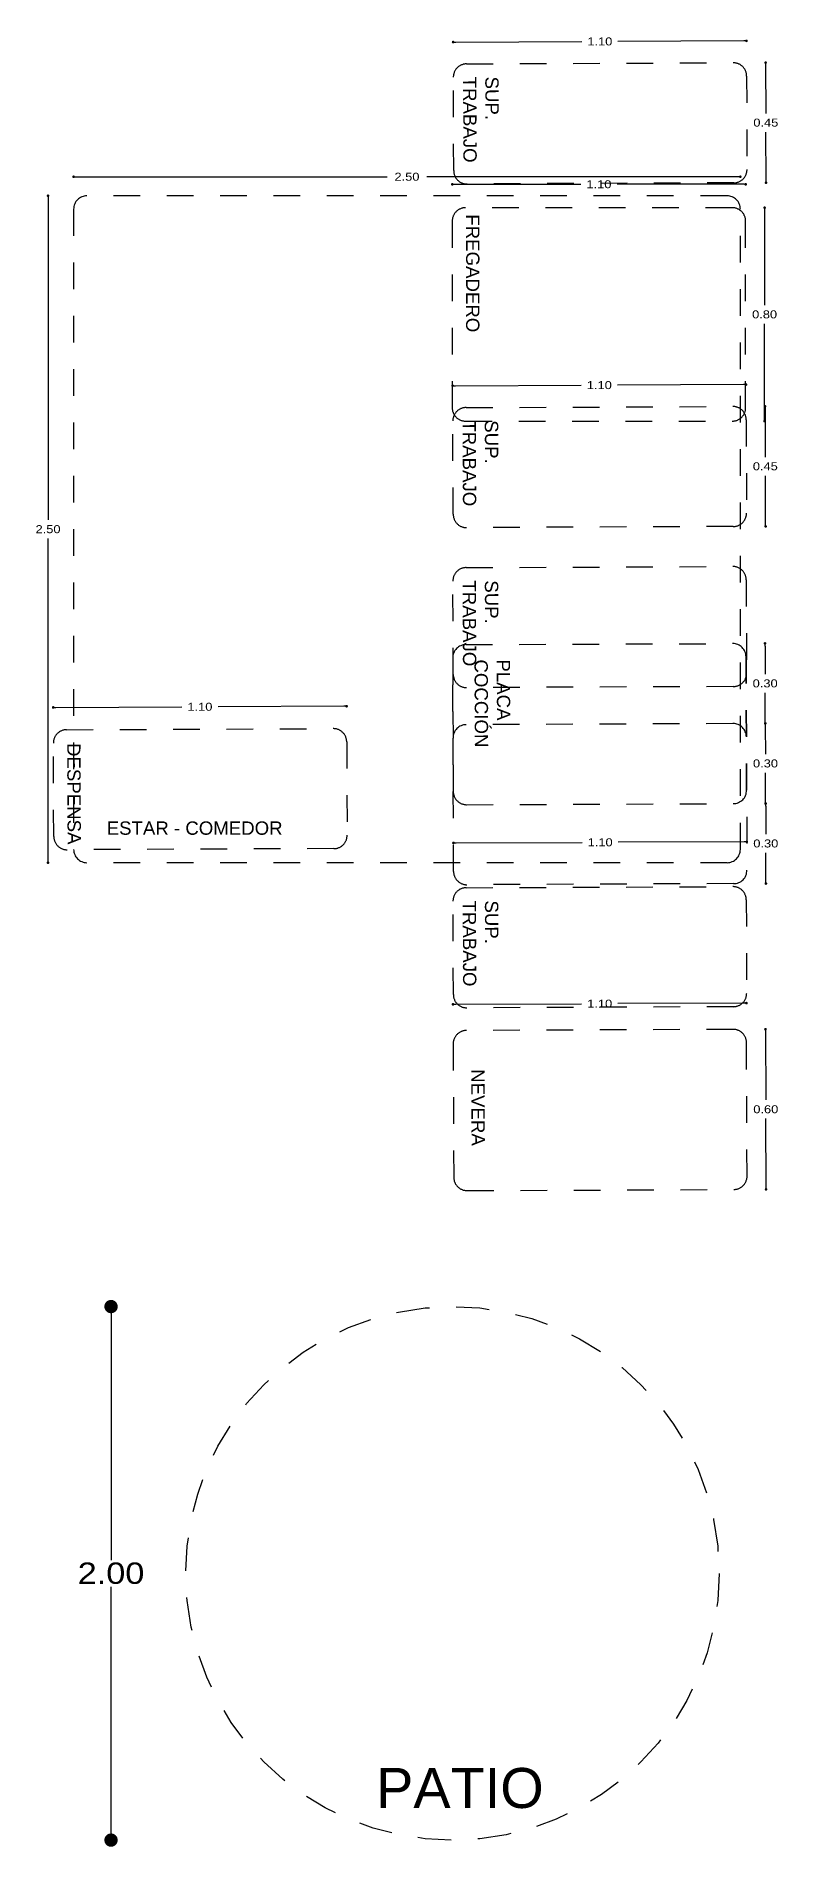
# Model space of a CAD drawing. Header units: metres. Extents: x -92 to 671, y -42 to 91.
# Drawn here: x 48.06 to 50.84, y 24.89 to 31.68 of the extents above; entities that cross this region are included whole.
import ezdxf

# ---------------------------------------------------------------- set-up
doc = ezdxf.new("R2010")
doc.units = ezdxf.units.M
for name, pattern in [('_CONTINUOUS', [2, 1, 1]), ('ACAD_ISO02W100', [15, 12, -3]), ('CONTINUA', [0]), ('RAYITAS2', [0.1875, 0.125, -0.0625])]:
    doc.linetypes.add(name, pattern=pattern)
doc.layers.add('05Habitabilidad', color=4, linetype='RAYITAS2')
doc.styles.add('FUTURA', font='', dxfattribs={"width": 1.2})
doc.styles.get("Standard").update_dxf_attribs({"font": 'arial.ttf'})
doc.styles.get('FUTURA').set_extended_font_data('Futura Bk BT')
doc.dimstyles.new('20', dxfattribs={"dimscale": 0, "dimtxt": 0.03, "dimasz": 0.01, "dimexe": 0.2, "dimexo": 0.2, "dimgap": 0.02, "dimtad": 0, "dimtih": 1, "dimtoh": 1, "dimzin": 0, "dimdsep": 46, "dimtxsty": 'FUTURA', "dimblk": 'DOT', "dimcen": 0.1, "dimse1": 1, "dimse2": 1, "dimazin": 0, "dimtfac": 1, "dimtmove": 2, "dimatfit": 2, "dimldrblk": 'DOT', "dimfxl": 1, "dimtolj": 1, "dimarcsym": 0})
doc.dimstyles.new('30', dxfattribs={"dimscale": 0, "dimtxt": 0.07, "dimasz": 0.05, "dimexe": 0.2, "dimexo": 0.2, "dimgap": 0.01, "dimtad": 0, "dimtih": 1, "dimtoh": 1, "dimzin": 0, "dimdsep": 46, "dimtxsty": 'FUTURA', "dimblk": 'DOT', "dimcen": 0.1, "dimse1": 1, "dimse2": 1, "dimazin": 0, "dimtfac": 1, "dimtmove": 2, "dimatfit": 2, "dimldrblk": 'DOT', "dimfxl": 1, "dimtolj": 1, "dimarcsym": 0})

# ---------------------------------------------------------------- blocks, each defined once
blk = doc.blocks.new('HABITABILIDAD - PLACA 30')
at = {"layer": '05Habitabilidad', "color": 220, "ltscale": 0.5}
for p, q in [((3217611.2944, 1936621.3957), (3217610.7944, 1936621.3957)), ((3217610.7944, 1936621.3957), (3217611.5944, 1936621.3957)), ((3217610.7444, 1936620.3457), (3217610.7444, 1936621.3457)), ((3217611.0444, 1936621.3457), (3217611.0444, 1936620.3457)), ((3217611.3444, 1936620.3457), (3217611.3444, 1936621.3457)), ((3217611.6444, 1936621.3457), (3217611.6444, 1936620.3457)), ((3217610.7944, 1936620.2957), (3217611.2944, 1936620.2957)), ((3217611.5944, 1936620.2957), (3217610.7944, 1936620.2957))]:
    blk.add_line(p, q, dxfattribs=at)
for centre, start, end in [((3217610.7944, 1936621.3457), 90, 180), ((3217611.0944, 1936621.3457), 90, 180), ((3217611.2944, 1936621.3457), 0, 90), ((3217611.5944, 1936621.3457), 0, 90), ((3217610.7944, 1936620.3457), 180, 270), ((3217611.0944, 1936620.3457), 180, 270), ((3217611.2944, 1936620.3457), 270, 0), ((3217611.5944, 1936620.3457), 270, 0)]:
    blk.add_arc(centre, 0.05, start, end, dxfattribs=at)
at = {"layer": '05Habitabilidad', "linetype": 'ACAD_ISO02W100', "ltscale": 0.1, "insert": (3217610.8001, 1936620.5107), "char_height": 0.05, "attachment_point": 1}
blk.add_mtext_dynamic_manual_height_columns('PLACA \\PCOCCIÓN', width=0.878158, gutter_width=12.5, heights=[0], dxfattribs=at)
blk = doc.blocks.new('*U19')
at = {"layer": '05Habitabilidad', "color": 30, "ltscale": 0.5}
blk.add_lwpolyline([(3217613.6705, 1936621.3457), (3217613.6705, 1936620.3457, 0.414214), (3217613.7205, 1936620.2957), (3217614.2205, 1936620.2957, 0.414214), (3217614.2705, 1936620.3457), (3217614.2705, 1936621.3457, 0.414214), (3217614.2205, 1936621.3957), (3217613.7205, 1936621.3957, 0.414214)], format="xyb", close=True, dxfattribs=at)
at = {"layer": '05Habitabilidad', "insert": (3217613.8157, 1936620.413), "char_height": 0.05, "attachment_point": 1}
blk.add_mtext_dynamic_manual_height_columns('NEVERA', width=0.878158, gutter_width=12.5, heights=[0], dxfattribs=at)
blk = doc.blocks.new('HABITABILIDAD - SUPERFICIE DE TRABAJO')
at = {"layer": '05Habitabilidad', "color": 170, "ltscale": 0.5}
blk.add_lwpolyline([(3217614.9705, 1936620.2957), (3217614.6205, 1936620.2957, -0.414214), (3217614.5705, 1936620.3457), (3217614.5705, 1936621.3457, -0.414214), (3217614.6205, 1936621.3957), (3217614.9705, 1936621.3957, -0.414214), (3217615.0205, 1936621.3457), (3217615.0205, 1936620.3457, -0.414214)], format="xyb", close=True, dxfattribs=at)
at = {"layer": '05Habitabilidad', "linetype": 'ACAD_ISO02W100', "ltscale": 0.1, "insert": (3217614.6185, 1936620.4656), "char_height": 0.05, "attachment_point": 1}
blk.add_mtext_dynamic_manual_height_columns('SUP. \\PTRABAJO', width=0.878158, gutter_width=12.5, heights=[0], dxfattribs=at)
blk = doc.blocks.new('HABITABILIDAD - DESPENSA')
at = {"layer": '05Habitabilidad', "color": 12, "ltscale": 0.5}
blk.add_lwpolyline([(3217615.7205, 1936620.2957), (3217615.3705, 1936620.2957, -0.414214), (3217615.3205, 1936620.3457), (3217615.3205, 1936621.3457, -0.414214), (3217615.3705, 1936621.3957), (3217615.7205, 1936621.3957, -0.414214), (3217615.7705, 1936621.3457), (3217615.7705, 1936620.3457, -0.414214)], format="xyb", close=True, dxfattribs=at)
at = {"layer": '05Habitabilidad', "linetype": 'ACAD_ISO02W100', "ltscale": 0.1, "insert": (3217615.3705, 1936620.3974), "char_height": 0.05, "attachment_point": 1}
blk.add_mtext_dynamic_manual_height_columns('DESPENSA', width=0.878158, gutter_width=12.5, heights=[0], dxfattribs=at)
blk = doc.blocks.new('HABITABILIDAD - FREGADERO')
at = {"layer": '05Habitabilidad', "color": 82, "ltscale": 0.5}
blk.add_lwpolyline([(3217616.1205, 1936620.2957), (3217616.8205, 1936620.2957, 0.414214), (3217616.8705, 1936620.3457), (3217616.8705, 1936621.3457, 0.414214), (3217616.8205, 1936621.3957), (3217616.1205, 1936621.3957, 0.414214), (3217616.0705, 1936621.3457), (3217616.0705, 1936620.3457, 0.414214)], format="xyb", close=True, dxfattribs=at)
at = {"layer": '05Habitabilidad', "insert": (3217616.0951, 1936620.3975), "char_height": 0.05, "attachment_point": 1}
blk.add_mtext_dynamic_manual_height_columns('FREGADERO', width=0.878158, gutter_width=12.5, heights=[0], dxfattribs=at)
blk = doc.blocks.new('HABITABILIDAD - ESTAR-COMEDOR')
at = {"layer": '05Habitabilidad', "color": 202, "ltscale": 0.5}
for p, q in [((3217613.0209, 1936613.2813), (3217610.6209, 1936613.2813)), ((3217610.5709, 1936613.2313), (3217610.5709, 1936610.8313)), ((3217613.0709, 1936610.8313), (3217613.0709, 1936613.2313)), ((3217613.0209, 1936610.7813), (3217610.6209, 1936610.7813))]:
    blk.add_line(p, q, dxfattribs=at)
for centre, start, end in [((3217610.6209, 1936613.2313), 90, 180), ((3217613.0209, 1936613.2313), 0, 90), ((3217610.6209, 1936610.8313), 180, 270), ((3217613.0209, 1936610.8313), 270, 0)]:
    blk.add_arc(centre, 0.05, start, end, dxfattribs=at)
at = {"layer": '05Habitabilidad', "insert": (3217610.6948, 1936610.9359), "char_height": 0.05, "attachment_point": 1}
blk.add_mtext_dynamic_manual_height_columns('ESTAR - COMEDOR', width=0.878158, gutter_width=12.5, heights=[0], dxfattribs=at)
blk = doc.blocks.new('_DOT')
at = {"color": 0, "linetype": 'ByBlock'}
blk.add_line((-0.5, 0), (-1, 0), dxfattribs=at)
at = {"color": 0, "linetype": 'ByBlock', "const_width": 0.5}
blk.add_lwpolyline([(-0.25, 0, 1), (0.25, 0, 1)], format="xyb", close=True, dxfattribs=at)
blk = doc.blocks.new('*D184')
at = {"layer": '05Habitabilidad', "color": 0, "linetype": 'CONTINUA', "lineweight": -2, "transparency": 16777216}
for p, q in [((50.7937, 29.0952), (50.7941, 28.9902)), ((50.7949, 28.8152), (50.7944, 28.9202))]:
    blk.add_line(p, q, dxfattribs=at)
at = {"layer": 'DEFPOINTS', "color": 0, "linetype": 'CONTINUA', "transparency": 16777216}
for p in [(50.6023, 29.1044), (50.6035, 28.8044), (50.7949, 28.8052)]:
    blk.add_point(p, dxfattribs=at)
at = {"layer": '05Habitabilidad', "color": 0, "linetype": 'CONTINUA', "lineweight": -2, "transparency": 16777216, "xscale": 0.01, "yscale": 0.01, "zscale": 0.01}
for p, rotation in [((50.7937, 29.1052), 90.23642917421765), ((50.7949, 28.8052), 270.2364291742177)]:
    blk.add_blockref('_DOT', p, dxfattribs=dict(at, rotation=rotation))
at = {"layer": '05Habitabilidad', "color": 0, "linetype": 'CONTINUA', "transparency": 16777216, "insert": (50.7943, 28.9552), "char_height": 0.03, "attachment_point": 5, "style": 'FUTURA'}
blk.add_mtext('\\A1;0.30', dxfattribs=at)
blk = doc.blocks.new('*D185')
at = {"layer": '05Habitabilidad', "color": 0, "linetype": 'CONTINUA', "lineweight": -2, "transparency": 16777216}
for p, q in [((50.7925, 29.3952), (50.7929, 29.2902)), ((50.7936, 29.1152), (50.7932, 29.2202))]:
    blk.add_line(p, q, dxfattribs=at)
at = {"layer": 'DEFPOINTS', "color": 0, "linetype": 'CONTINUA', "transparency": 16777216}
for p in [(50.56, 29.4042), (50.7924, 29.4052), (50.5612, 29.1042)]:
    blk.add_point(p, dxfattribs=at)
at = {"layer": '05Habitabilidad', "color": 0, "linetype": 'CONTINUA', "lineweight": -2, "transparency": 16777216, "xscale": 0.01, "yscale": 0.01, "zscale": 0.01}
for p, rotation in [((50.7924, 29.4052), 90.23642917421765), ((50.7937, 29.1052), 270.2364291742177)]:
    blk.add_blockref('_DOT', p, dxfattribs=dict(at, rotation=rotation))
at = {"layer": '05Habitabilidad', "color": 0, "linetype": 'CONTINUA', "transparency": 16777216, "insert": (50.7931, 29.2552), "char_height": 0.03, "attachment_point": 5, "style": 'FUTURA'}
blk.add_mtext('\\A1;0.30', dxfattribs=at)
blk = doc.blocks.new('*D186')
at = {"layer": '05Habitabilidad', "color": 0, "linetype": 'CONTINUA', "lineweight": -2, "transparency": 16777216}
for p, q in [((50.795, 28.7952), (50.7954, 28.6902)), ((50.7961, 28.5152), (50.7957, 28.6202))]:
    blk.add_line(p, q, dxfattribs=at)
at = {"layer": 'DEFPOINTS', "color": 0, "linetype": 'CONTINUA', "transparency": 16777216}
for p in [(50.6035, 28.8044), (50.6047, 28.5044), (50.7961, 28.5052)]:
    blk.add_point(p, dxfattribs=at)
at = {"layer": '05Habitabilidad', "color": 0, "linetype": 'CONTINUA', "lineweight": -2, "transparency": 16777216, "xscale": 0.01, "yscale": 0.01, "zscale": 0.01}
for p, rotation in [((50.7949, 28.8052), 90.23642917421765), ((50.7961, 28.5052), 270.2364291742177)]:
    blk.add_blockref('_DOT', p, dxfattribs=dict(at, rotation=rotation))
at = {"layer": '05Habitabilidad', "color": 0, "linetype": 'CONTINUA', "transparency": 16777216, "insert": (50.7955, 28.6552), "char_height": 0.03, "attachment_point": 5, "style": 'FUTURA'}
blk.add_mtext('\\A1;0.30', dxfattribs=at)
blk = doc.blocks.new('*D187')
at = {"layer": '05Habitabilidad', "color": 0, "linetype": 'CONTINUA', "lineweight": -2, "transparency": 16777216}
for p, q in [((49.6343, 28.6573), (50.1063, 28.6593)), ((50.7143, 28.6618), (50.2423, 28.6598))]:
    blk.add_line(p, q, dxfattribs=at)
at = {"layer": 'DEFPOINTS', "color": 0, "linetype": 'CONTINUA', "transparency": 16777216}
for p in [(49.6243, 28.6573), (49.6243, 28.6573), (50.7243, 28.6618)]:
    blk.add_point(p, dxfattribs=at)
at = {"layer": '05Habitabilidad', "color": 0, "linetype": 'CONTINUA', "lineweight": -2, "transparency": 16777216, "xscale": 0.01, "yscale": 0.01, "zscale": 0.01}
for p, rotation in [((49.6243, 28.6573), 180.2364291742178), ((50.7243, 28.6618), 0.2364291742178715)]:
    blk.add_blockref('_DOT', p, dxfattribs=dict(at, rotation=rotation))
at = {"layer": '05Habitabilidad', "color": 0, "linetype": 'CONTINUA', "transparency": 16777216, "insert": (50.1743, 28.6595), "char_height": 0.03, "attachment_point": 5, "style": 'FUTURA'}
blk.add_mtext('\\A1;1.10', dxfattribs=at)
blk = doc.blocks.new('*D188')
at = {"layer": '05Habitabilidad', "color": 0, "linetype": 'CONTINUA', "lineweight": -2, "transparency": 16777216}
for p, q in [((50.7943, 27.9488), (50.7954, 27.6938)), ((50.7967, 27.3688), (50.7956, 27.6238))]:
    blk.add_line(p, q, dxfattribs=at)
at = {"layer": 'DEFPOINTS', "color": 0, "linetype": 'CONTINUA', "transparency": 16777216}
for p in [(50.6008, 27.958), (50.6032, 27.358), (50.7967, 27.3588)]:
    blk.add_point(p, dxfattribs=at)
at = {"layer": '05Habitabilidad', "color": 0, "linetype": 'CONTINUA', "lineweight": -2, "transparency": 16777216, "xscale": 0.01, "yscale": 0.01, "zscale": 0.01}
for p, rotation in [((50.7943, 27.9588), 90.23642914995959), ((50.7967, 27.3588), 270.2364291499596)]:
    blk.add_blockref('_DOT', p, dxfattribs=dict(at, rotation=rotation))
at = {"layer": '05Habitabilidad', "color": 0, "linetype": 'CONTINUA', "transparency": 16777216, "insert": (50.7955, 27.6588), "char_height": 0.03, "attachment_point": 5, "style": 'FUTURA'}
blk.add_mtext('\\A1;0.60', dxfattribs=at)
blk = doc.blocks.new('*D189')
at = {"layer": '05Habitabilidad', "color": 0, "linetype": '_CONTINUOUS', "lineweight": -2, "transparency": 16777216}
for p, q in [((49.6327, 28.0524), (50.1047, 28.0544)), ((50.7127, 28.0569), (50.2407, 28.0549))]:
    blk.add_line(p, q, dxfattribs=at)
at = {"layer": 'DEFPOINTS', "color": 0, "linetype": '_CONTINUOUS', "transparency": 16777216}
for p in [(50.7227, 28.0569), (49.6235, 27.8516), (50.7235, 27.8561)]:
    blk.add_point(p, dxfattribs=at)
at = {"layer": '05Habitabilidad', "color": 0, "linetype": '_CONTINUOUS', "lineweight": -2, "transparency": 16777216, "xscale": 0.01, "yscale": 0.01, "zscale": 0.01}
for p, rotation in [((49.6227, 28.0524), 180.2364291499596), ((50.7227, 28.0569), 0.2364291499596035)]:
    blk.add_blockref('_DOT', p, dxfattribs=dict(at, rotation=rotation))
at = {"layer": '05Habitabilidad', "color": 0, "linetype": '_CONTINUOUS', "transparency": 16777216, "insert": (50.1727, 28.0547), "char_height": 0.03, "attachment_point": 5, "style": 'FUTURA'}
blk.add_mtext('\\A1;1.10', dxfattribs=at)
blk = doc.blocks.new('*D190')
at = {"layer": '05Habitabilidad', "color": 0, "linetype": '_CONTINUOUS', "lineweight": -2, "transparency": 16777216}
for p, q in [((50.7928, 30.284), (50.7936, 30.104)), ((50.7946, 29.854), (50.7939, 30.034))]:
    blk.add_line(p, q, dxfattribs=at)
at = {"layer": 'DEFPOINTS', "color": 0, "linetype": '_CONTINUOUS', "transparency": 16777216}
for p in [(50.6023, 30.2932), (50.6042, 29.8432), (50.7947, 29.844)]:
    blk.add_point(p, dxfattribs=at)
at = {"layer": '05Habitabilidad', "color": 0, "linetype": '_CONTINUOUS', "lineweight": -2, "transparency": 16777216, "xscale": 0.01, "yscale": 0.01, "zscale": 0.01}
for p, rotation in [((50.7928, 30.294), 90.23642914995982), ((50.7947, 29.844), 270.2364291499599)]:
    blk.add_blockref('_DOT', p, dxfattribs=dict(at, rotation=rotation))
at = {"layer": '05Habitabilidad', "color": 0, "linetype": '_CONTINUOUS', "transparency": 16777216, "insert": (50.7937, 30.069), "char_height": 0.03, "attachment_point": 5, "style": 'FUTURA'}
blk.add_mtext('\\A1;0.45', dxfattribs=at)
blk = doc.blocks.new('*D191')
at = {"layer": '05Habitabilidad', "color": 0, "linetype": '_CONTINUOUS', "lineweight": -2, "transparency": 16777216}
for p, q in [((49.6313, 30.3712), (50.1033, 30.3731)), ((50.7113, 30.3756), (50.2393, 30.3737))]:
    blk.add_line(p, q, dxfattribs=at)
at = {"layer": 'DEFPOINTS', "color": 0, "linetype": '_CONTINUOUS', "transparency": 16777216}
for p in [(49.6213, 30.3711), (50.7223, 30.1367), (49.6223, 30.1322)]:
    blk.add_point(p, dxfattribs=at)
at = {"layer": '05Habitabilidad', "color": 0, "linetype": '_CONTINUOUS', "lineweight": -2, "transparency": 16777216, "xscale": 0.01, "yscale": 0.01, "zscale": 0.01}
for p, rotation in [((49.6213, 30.3711), 180.2364291499596), ((50.7213, 30.3757), 0.2364291499595961)]:
    blk.add_blockref('_DOT', p, dxfattribs=dict(at, rotation=rotation))
at = {"layer": '05Habitabilidad', "color": 0, "linetype": '_CONTINUOUS', "transparency": 16777216, "insert": (50.1713, 30.3734), "char_height": 0.03, "attachment_point": 5, "style": 'FUTURA'}
blk.add_mtext('\\A1;1.10', dxfattribs=at)
blk = doc.blocks.new('*D192')
at = {"layer": '05Habitabilidad', "color": 0, "linetype": '_CONTINUOUS', "lineweight": -2, "transparency": 16777216}
for p, q in [((48.1335, 29.1654), (48.6055, 29.1674)), ((49.2135, 29.1699), (48.7415, 29.1679))]:
    blk.add_line(p, q, dxfattribs=at)
at = {"layer": 'DEFPOINTS', "color": 0, "linetype": '_CONTINUOUS', "transparency": 16777216}
for p in [(48.1235, 29.1654), (48.1243, 28.9718), (49.2243, 28.9763)]:
    blk.add_point(p, dxfattribs=at)
at = {"layer": '05Habitabilidad', "color": 0, "linetype": '_CONTINUOUS', "lineweight": -2, "transparency": 16777216, "xscale": 0.01, "yscale": 0.01, "zscale": 0.01}
for p, rotation in [((48.1235, 29.1654), 180.2364291636485), ((49.2235, 29.1699), 0.2364291636484861)]:
    blk.add_blockref('_DOT', p, dxfattribs=dict(at, rotation=rotation))
at = {"layer": '05Habitabilidad', "color": 0, "linetype": '_CONTINUOUS', "transparency": 16777216, "insert": (48.6735, 29.1676), "char_height": 0.03, "attachment_point": 5, "style": 'FUTURA'}
blk.add_mtext('\\A1;1.10', dxfattribs=at)
blk = doc.blocks.new('*D193')
at = {"layer": '05Habitabilidad', "color": 0, "linetype": '_CONTINUOUS', "lineweight": -2, "transparency": 16777216}
for p, q in [((50.791, 31.0285), (50.791, 30.6735)), ((50.791, 30.2485), (50.791, 30.6035))]:
    blk.add_line(p, q, dxfattribs=at)
at = {"layer": 'DEFPOINTS', "color": 0, "linetype": '_CONTINUOUS', "transparency": 16777216}
for p in [(50.6006, 31.0385), (50.6006, 30.2385), (50.791, 30.2385)]:
    blk.add_point(p, dxfattribs=at)
at = {"layer": '05Habitabilidad', "color": 0, "linetype": '_CONTINUOUS', "lineweight": -2, "transparency": 16777216, "xscale": 0.01, "yscale": 0.01, "zscale": 0.01}
for p, rotation in [((50.791, 31.0385), 90), ((50.791, 30.2385), 270)]:
    blk.add_blockref('_DOT', p, dxfattribs=dict(at, rotation=rotation))
at = {"layer": '05Habitabilidad', "color": 0, "linetype": '_CONTINUOUS', "transparency": 16777216, "insert": (50.791, 30.6385), "char_height": 0.03, "attachment_point": 5, "style": 'FUTURA'}
blk.add_mtext('\\A1;0.80', dxfattribs=at)
blk = doc.blocks.new('*D194')
at = {"layer": '05Habitabilidad', "color": 0, "linetype": '_CONTINUOUS', "lineweight": -2, "transparency": 16777216}
for p, q in [((49.6298, 31.1263), (50.1018, 31.1263)), ((50.7098, 31.1263), (50.2378, 31.1263))]:
    blk.add_line(p, q, dxfattribs=at)
at = {"layer": 'DEFPOINTS', "color": 0, "linetype": '_CONTINUOUS', "transparency": 16777216}
for p in [(49.6198, 31.1263), (49.6198, 30.9119), (50.7198, 30.9119)]:
    blk.add_point(p, dxfattribs=at)
at = {"layer": '05Habitabilidad', "color": 0, "linetype": '_CONTINUOUS', "lineweight": -2, "transparency": 16777216, "xscale": 0.01, "yscale": 0.01, "zscale": 0.01, "rotation": 180}
blk.add_blockref('_DOT', (49.6198, 31.1263), dxfattribs=at)
at = {"layer": '05Habitabilidad', "color": 0, "linetype": '_CONTINUOUS', "lineweight": -2, "transparency": 16777216, "xscale": 0.01, "yscale": 0.01, "zscale": 0.01}
blk.add_blockref('_DOT', (50.7198, 31.1263), dxfattribs=at)
at = {"layer": '05Habitabilidad', "color": 0, "linetype": '_CONTINUOUS', "transparency": 16777216, "insert": (50.1698, 31.1263), "char_height": 0.03, "attachment_point": 5, "style": 'FUTURA'}
blk.add_mtext('\\A1;1.10', dxfattribs=at)
blk = doc.blocks.new('*D200')
at = {"layer": '05Habitabilidad', "color": 0, "linetype": '_CONTINUOUS', "lineweight": -2, "transparency": 16777216}
for p, q in [((48.2099, 31.1545), (49.3751, 31.1545)), ((50.6899, 31.1545), (49.5248, 31.1545))]:
    blk.add_line(p, q, dxfattribs=at)
at = {"layer": 'DEFPOINTS', "color": 0, "linetype": '_CONTINUOUS', "transparency": 16777216}
for p in [(48.1999, 31.1545), (48.1999, 30.9338), (50.6999, 30.9338)]:
    blk.add_point(p, dxfattribs=at)
at = {"layer": '05Habitabilidad', "color": 0, "linetype": '_CONTINUOUS', "lineweight": -2, "transparency": 16777216, "xscale": 0.01, "yscale": 0.01, "zscale": 0.01, "rotation": 180}
blk.add_blockref('_DOT', (48.1999, 31.1545), dxfattribs=at)
at = {"layer": '05Habitabilidad', "color": 0, "linetype": '_CONTINUOUS', "lineweight": -2, "transparency": 16777216, "xscale": 0.01, "yscale": 0.01, "zscale": 0.01}
blk.add_blockref('_DOT', (50.6999, 31.1545), dxfattribs=at)
at = {"layer": '05Habitabilidad', "color": 0, "linetype": '_CONTINUOUS', "transparency": 16777216, "insert": (49.4499, 31.1545), "char_height": 0.03, "attachment_point": 5, "style": 'FUTURA'}
blk.add_mtext('\\A1;2.50', dxfattribs=at)
blk = doc.blocks.new('*D201')
at = {"layer": '05Habitabilidad', "color": 0, "linetype": '_CONTINUOUS', "lineweight": -2, "transparency": 16777216}
for p, q in [((48.104, 31.0733), (48.104, 29.8683)), ((48.104, 28.5933), (48.104, 29.7983))]:
    blk.add_line(p, q, dxfattribs=at)
at = {"layer": 'DEFPOINTS', "color": 0, "linetype": '_CONTINUOUS', "transparency": 16777216}
for p in [(48.104, 31.0833), (48.4584, 31.0833), (48.4584, 28.5833)]:
    blk.add_point(p, dxfattribs=at)
at = {"layer": '05Habitabilidad', "color": 0, "linetype": '_CONTINUOUS', "lineweight": -2, "transparency": 16777216, "xscale": 0.01, "yscale": 0.01, "zscale": 0.01}
for p, rotation in [((48.104, 31.0833), 90), ((48.104, 28.5833), 270)]:
    blk.add_blockref('_DOT', p, dxfattribs=dict(at, rotation=rotation))
at = {"layer": '05Habitabilidad', "color": 0, "linetype": '_CONTINUOUS', "transparency": 16777216, "insert": (48.104, 29.8333), "char_height": 0.03, "attachment_point": 5, "style": 'FUTURA'}
blk.add_mtext('\\A1;2.50', dxfattribs=at)
blk = doc.blocks.new('*D203')
at = {"layer": '05Habitabilidad', "color": 0, "linetype": 'ByBlock', "lineweight": -2, "transparency": 16777216}
for p, q in [((48.3402, 26.8693), (48.3402, 25.9693)), ((48.3402, 24.9693), (48.3402, 25.8693))]:
    blk.add_line(p, q, dxfattribs=at)
at = {"layer": 'DEFPOINTS', "color": 0, "linetype": 'ByBlock', "transparency": 16777216}
for p in [(48.3402, 26.9193), (49.6184, 26.9193), (49.6222, 24.9193)]:
    blk.add_point(p, dxfattribs=at)
at = {"layer": '05Habitabilidad', "color": 0, "linetype": 'ByBlock', "lineweight": -2, "transparency": 16777216, "xscale": 0.05, "yscale": 0.05, "zscale": 0.05}
for p, rotation in [((48.3402, 26.9193), 90), ((48.3402, 24.9193), 270)]:
    blk.add_blockref('_DOT', p, dxfattribs=dict(at, rotation=rotation))
at = {"layer": '05Habitabilidad', "color": 0, "linetype": 'ByBlock', "transparency": 16777216, "insert": (48.3402, 25.9193), "char_height": 0.08, "attachment_point": 5, "style": 'FUTURA'}
blk.add_mtext('\\A1;2.00', dxfattribs=at)
blk = doc.blocks.new('*D206')
at = {"layer": '05Habitabilidad', "color": 0, "linetype": '_CONTINUOUS', "lineweight": -2, "transparency": 16777216}
for p, q in [((50.7947, 31.5723), (50.7954, 31.3923)), ((50.7965, 31.1423), (50.7957, 31.3223))]:
    blk.add_line(p, q, dxfattribs=at)
at = {"layer": 'DEFPOINTS', "color": 0, "linetype": '_CONTINUOUS', "transparency": 16777216}
for p in [(50.6042, 31.5815), (50.606, 31.1316), (50.7965, 31.1323)]:
    blk.add_point(p, dxfattribs=at)
at = {"layer": '05Habitabilidad', "color": 0, "linetype": '_CONTINUOUS', "lineweight": -2, "transparency": 16777216, "xscale": 0.01, "yscale": 0.01, "zscale": 0.01}
for p, rotation in [((50.7946, 31.5823), 90.23642914995982), ((50.7965, 31.1323), 270.2364291499599)]:
    blk.add_blockref('_DOT', p, dxfattribs=dict(at, rotation=rotation))
at = {"layer": '05Habitabilidad', "color": 0, "linetype": '_CONTINUOUS', "transparency": 16777216, "insert": (50.7956, 31.3573), "char_height": 0.03, "attachment_point": 5, "style": 'FUTURA'}
blk.add_mtext('\\A1;0.45', dxfattribs=at)
blk = doc.blocks.new('*D207')
at = {"layer": '05Habitabilidad', "color": 0, "linetype": '_CONTINUOUS', "lineweight": -2, "transparency": 16777216}
for p, q in [((49.6331, 31.6595), (50.1051, 31.6614)), ((50.7131, 31.664), (50.2411, 31.662))]:
    blk.add_line(p, q, dxfattribs=at)
at = {"layer": 'DEFPOINTS', "color": 0, "linetype": '_CONTINUOUS', "transparency": 16777216}
for p in [(49.6231, 31.6595), (50.7241, 31.4251), (49.6241, 31.4205)]:
    blk.add_point(p, dxfattribs=at)
at = {"layer": '05Habitabilidad', "color": 0, "linetype": '_CONTINUOUS', "lineweight": -2, "transparency": 16777216, "xscale": 0.01, "yscale": 0.01, "zscale": 0.01}
for p, rotation in [((49.6231, 31.6595), 180.2364291499596), ((50.7231, 31.664), 0.2364291499595961)]:
    blk.add_blockref('_DOT', p, dxfattribs=dict(at, rotation=rotation))
at = {"layer": '05Habitabilidad', "color": 0, "linetype": '_CONTINUOUS', "transparency": 16777216, "insert": (50.1731, 31.6617), "char_height": 0.03, "attachment_point": 5, "style": 'FUTURA'}
blk.add_mtext('\\A1;1.10', dxfattribs=at)

msp = doc.modelspace()

# ---------------------------------------------------------------- linework, layer by layer
at = {"layer": '05Habitabilidad', "color": 202}
msp.add_circle((49.6203, 25.9193), 1, dxfattribs=at)

# ---------------------------------------------------------------- block references
at = {"layer": '05Habitabilidad'}
for name, p, rotation in [('HABITABILIDAD - SUPERFICIE DE TRABAJO', (-1949831.5272, 3209627.3764), 270.2364291499597), ('HABITABILIDAD - FREGADERO', (-1936570.6759, 3217647.109), 269.9999999991218), ('HABITABILIDAD - SUPERFICIE DE TRABAJO', (-1949831.529, 3209626.0881), 270.2364291499597), ('HABITABILIDAD - SUPERFICIE DE TRABAJO', (-1949831.5288, 3209625.4881), 270.2364291499597), ('HABITABILIDAD - PLACA 30', (-1949831.515, 3209621.3724), 270.2364291742176), ('HABITABILIDAD - DESPENSA', (-1949833.0307, 3209625.63), 270.2364291636482), ('HABITABILIDAD - SUPERFICIE DE TRABAJO', (-1949831.5285, 3209624.2881), 270.2364291499597), ('*U19', (-1949831.5239, 3209622.8529), 270.2364291499596)]:
    msp.add_blockref(name, p, dxfattribs=dict(at, rotation=rotation))
msp.add_blockref('HABITABILIDAD - ESTAR-COMEDOR', (-3217562.3709, -1936582.198), dxfattribs=at)

# ---------------------------------------------------------------- texts
at = {"layer": '05Habitabilidad', "insert": (49.3341, 25.1897), "char_height": 0.15, "attachment_point": 1}
msp.add_mtext_dynamic_manual_height_columns('PATIO', width=0.987754, gutter_width=1, heights=[0], dxfattribs=at)

# ---------------------------------------------------------------- dimensions: what is measured, and where the dimension line sits
at = {"layer": '05Habitabilidad', "linetype": '_CONTINUOUS'}
for base, p1, p2, angle, picture, middle in [((49.6231, 31.6595), (50.7241, 31.4251), (49.6241, 31.4205), 0.23643, '*D207', (50.1731, 31.6617)), ((50.7965, 31.1323), (50.6042, 31.5815), (50.606, 31.1316), 270.23643, '*D206', (50.7956, 31.3573)), ((48.104, 31.0833), (48.4584, 28.5833), (48.4584, 31.0833), 90, '*D201', (48.104, 29.8333)), ((50.791, 30.2385), (50.6006, 31.0385), (50.6006, 30.2385), 270, '*D193', (50.791, 30.6385)), ((49.6213, 30.3711), (50.7223, 30.1367), (49.6223, 30.1322), 0.23643, '*D191', (50.1713, 30.3734)), ((50.7947, 29.844), (50.6023, 30.2932), (50.6042, 29.8432), 270.23643, '*D190', (50.7937, 30.069)), ((48.1235, 29.1654), (49.2243, 28.9763), (48.1243, 28.9718), 0.23643, '*D192', (48.6735, 29.1676)), ((50.7227, 28.0569), (49.6235, 27.8516), (50.7235, 27.8561), 0.23643, '*D189', (50.1727, 28.0547))]:
    dim = msp.add_linear_dim(base=base, p1=p1, p2=p2, angle=angle, dimstyle='20', override={"dimscale": 1}, dxfattribs=at)
    dim.commit()
    dim.dimension.update_dxf_attribs({"geometry": picture, "text_midpoint": middle})
for base, p1, p2, picture, middle in [((48.1999, 31.1545), (50.6999, 30.9338), (48.1999, 30.9338), '*D200', (49.4499, 31.1545)), ((49.6198, 31.1263), (50.7198, 30.9119), (49.6198, 30.9119), '*D194', (50.1698, 31.1263))]:
    dim = msp.add_linear_dim(base=base, p1=p1, p2=p2, dimstyle='20', override={"dimscale": 1}, dxfattribs=at)
    dim.commit()
    dim.dimension.update_dxf_attribs({"geometry": picture, "text_midpoint": middle})
at = {"layer": '05Habitabilidad', "linetype": 'CONTINUA'}
for base, p1, p2, angle, picture, middle in [((50.7924, 29.4052), (50.5612, 29.1042), (50.56, 29.4042), 270.23643, '*D185', (50.7931, 29.2552)), ((50.7949, 28.8052), (50.6023, 29.1044), (50.6035, 28.8044), 270.23643, '*D184', (50.7943, 28.9552)), ((50.7961, 28.5052), (50.6035, 28.8044), (50.6047, 28.5044), 270.23643, '*D186', (50.7955, 28.6552)), ((49.6243, 28.6573), (50.7243, 28.6618), (49.6243, 28.6573), 0.23643, '*D187', (50.1743, 28.6595)), ((50.7967, 27.3588), (50.6008, 27.958), (50.6032, 27.358), 270.23643, '*D188', (50.7955, 27.6588))]:
    dim = msp.add_linear_dim(base=base, p1=p1, p2=p2, angle=angle, dimstyle='20', override={"dimscale": 1}, dxfattribs=at)
    dim.commit()
    dim.dimension.update_dxf_attribs({"geometry": picture, "text_midpoint": middle})
at = {"layer": '05Habitabilidad', "linetype": 'ByBlock'}
dim = msp.add_linear_dim(base=(48.3402, 26.9193), p1=(49.6222, 24.9193), p2=(49.6184, 26.9193), angle=90, dimstyle='30', override={"dimscale": 1, "dimtxt": 0.08}, dxfattribs=at)
dim.commit()
dim.dimension.update_dxf_attribs({"geometry": '*D203', "text_midpoint": (48.3402, 25.9193)})

doc.saveas('drawing.dxf')
